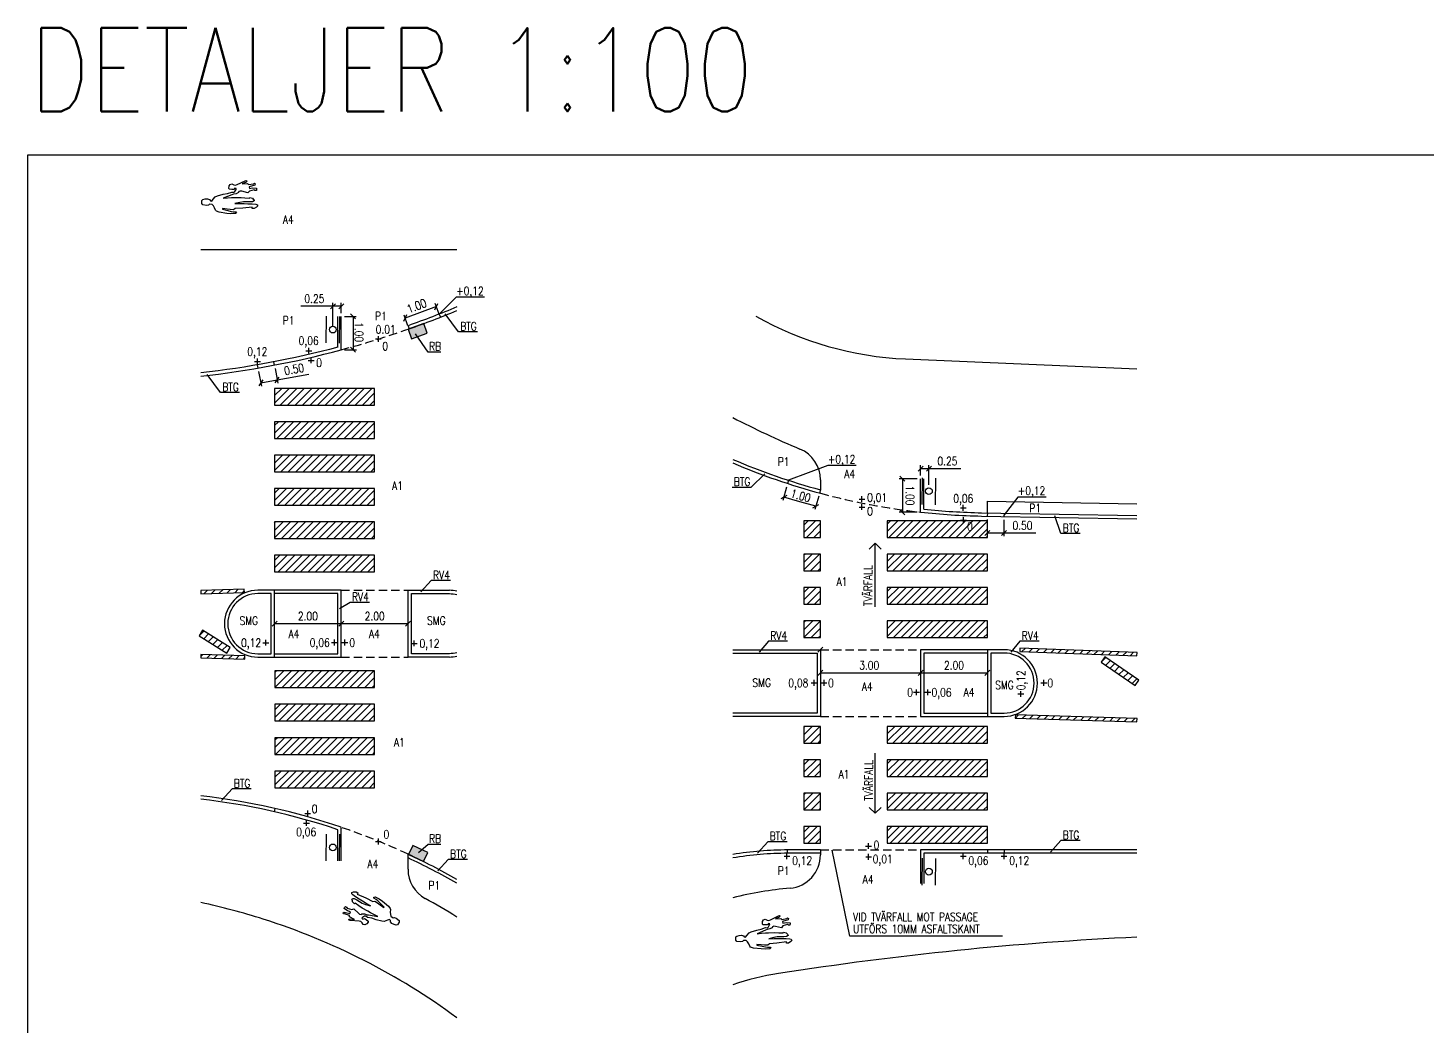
# Model space of a CAD drawing. Header units: metres. Extents: x 148130 to 148867, y 6395392 to 6395652.
# Drawn here: x 148725.12 to 148767.03, y 6395495.17 to 6395525.07 of the extents above; entities that cross this region are included whole.
import ezdxf

# ---------------------------------------------------------------- set-up
doc = ezdxf.new("R2010")
doc.units = ezdxf.units.M
doc.linetypes.add('DASHED', pattern=[0.75, 0.5, -0.25])
doc.layers.add('M-DETALJ', color=3, linetype='Continuous')
doc.layers.add('M-PLUSHÖJD-XXX', color=1, linetype='Continuous')
doc.layers.add('M-RUTA-50', color=7, linetype='Continuous', plot=False)
doc.layers.add('M-RUTA-500', color=7, linetype='Continuous', plot=False)
doc.styles.add('SIMPLEX8', font='simplex.shx', dxfattribs={"width": 0.8})
pattern_1 = [(45, (221.5467, 85.0677), (-0.1122532015134, 0.1122532015134), [])]
pattern_2 = [(45, (204.3378, 60.65397), (-0.1122532015134, 0.1122532015134), [])]

# ---------------------------------------------------------------- blocks, each defined once
blk = doc.blocks.new('PLUSHÖJD')
at = {"color": 0, "ltscale": 0.3}
for p, q in [((-0.175, 0), (0, 0)), ((0, 0), (0, 0.175)), ((0, -0.175), (0, 0)), ((0, 0), (0.175, 0))]:
    blk.add_line(p, q, dxfattribs=at)
at = {"color": 0, "style": 'SIMPLEX8', "width": 0.8}
blk.add_attdef('NIVÅ', (0.302, -0.244), '', height=0.5, dxfattribs=at)
blk = doc.blocks.new('_OBLIQUE')
at = {"color": 0, "linetype": 'ByBlock'}
blk.add_line((-0.5, -0.5), (0.5, 0.5), dxfattribs=at)
blk = doc.blocks.new('*U13')
for p, q in [((-0.397, 0.804), (-0.397, -0.796)), ((0.397, 0.804), (0.397, -0.796))]:
    blk.add_line(p, q)
blk.add_circle((0, 0), 0.2)

msp = doc.modelspace()

# ---------------------------------------------------------------- hatches: boundary and pattern name
at = {"layer": 'M-DETALJ'}
for points in [[(148737.073, 6395515.929), (148736.973, 6395516.212), (148736.502, 6395516.045), (148736.602, 6395515.762)], [(148736.968, 6395500.094), (148737.098, 6395500.364), (148736.648, 6395500.582), (148736.518, 6395500.312)]]:
    msp.add_hatch(color=1, dxfattribs=at).paths.add_polyline_path(points)
h = msp.add_hatch(dxfattribs=at)
h.set_pattern_fill('ANSI31', color=13, scale=0.05)
h.set_pattern_definition(pattern_2)
h.paths.add_polyline_path([(148732.502, 6395514.274), (148732.502, 6395513.774), (148735.502, 6395513.774), (148735.502, 6395514.274)])
h.paths.add_polyline_path([(148732.502, 6395513.274), (148732.502, 6395512.774), (148735.502, 6395512.774), (148735.502, 6395513.274)])
h.paths.add_polyline_path([(148732.502, 6395512.274), (148732.502, 6395511.774), (148735.502, 6395511.774), (148735.502, 6395512.274)])
h.paths.add_polyline_path([(148735.502, 6395510.774), (148735.502, 6395511.274), (148732.502, 6395511.274), (148732.502, 6395510.774)])
h.paths.add_polyline_path([(148732.502, 6395510.274), (148732.502, 6395509.774), (148735.502, 6395509.774), (148735.502, 6395510.274)])
h.paths.add_polyline_path([(148732.502, 6395509.274), (148732.502, 6395508.774), (148735.502, 6395508.774), (148735.502, 6395509.274)])
h.paths.add_polyline_path([(148732.516, 6395505.808), (148732.516, 6395505.308), (148735.502, 6395505.308), (148735.502, 6395505.808)])
h.paths.add_polyline_path([(148732.516, 6395504.808), (148732.516, 6395504.308), (148735.502, 6395504.308), (148735.502, 6395504.808)])
h.paths.add_polyline_path([(148732.516, 6395503.808), (148732.516, 6395503.308), (148735.502, 6395503.308), (148735.502, 6395503.808)])
h.paths.add_polyline_path([(148732.516, 6395502.808), (148732.516, 6395502.308), (148735.502, 6395502.308), (148735.502, 6395502.808)])
h = msp.add_hatch(dxfattribs=at)
h.set_pattern_fill('ANSI31', color=13, scale=0.05)
h.set_pattern_definition(pattern_1)
h.paths.add_polyline_path([(148748.361, 6395510.308), (148748.361, 6395509.808), (148748.861, 6395509.808), (148748.861, 6395510.308)])
h.paths.add_polyline_path([(148748.361, 6395509.308), (148748.361, 6395508.808), (148748.861, 6395508.808), (148748.861, 6395509.308)])
h.paths.add_polyline_path([(148748.361, 6395507.808), (148748.861, 6395507.808), (148748.861, 6395508.308), (148748.361, 6395508.308)])
h.paths.add_polyline_path([(148748.361, 6395507.308), (148748.361, 6395506.808), (148748.861, 6395506.808), (148748.861, 6395507.308)])
h.paths.add_polyline_path([(148748.861, 6395503.647), (148748.861, 6395504.147), (148748.361, 6395504.147), (148748.361, 6395503.647)])
h.paths.add_polyline_path([(148748.861, 6395502.647), (148748.861, 6395503.147), (148748.361, 6395503.147), (148748.361, 6395502.647)])
h.paths.add_polyline_path([(148748.861, 6395501.647), (148748.861, 6395502.147), (148748.361, 6395502.147), (148748.361, 6395501.647)])
h.paths.add_polyline_path([(148748.861, 6395500.647), (148748.861, 6395501.147), (148748.361, 6395501.147), (148748.361, 6395500.647)])
h = msp.add_hatch(dxfattribs=at)
h.set_pattern_fill('ANSI31', color=13, scale=0.05)
h.set_pattern_definition(pattern_1)
h.paths.add_polyline_path([(148753.861, 6395509.808), (148753.861, 6395510.308), (148750.861, 6395510.308), (148750.861, 6395509.808)])
h.paths.add_polyline_path([(148753.861, 6395508.808), (148753.861, 6395509.308), (148750.861, 6395509.308), (148750.861, 6395508.808)])
h.paths.add_polyline_path([(148753.861, 6395507.808), (148753.861, 6395508.308), (148750.861, 6395508.308), (148750.861, 6395507.808)])
h.paths.add_polyline_path([(148753.861, 6395506.808), (148753.861, 6395507.308), (148750.861, 6395507.308), (148750.861, 6395506.808)])
h.paths.add_polyline_path([(148753.861, 6395503.647), (148753.861, 6395504.147), (148750.861, 6395504.147), (148750.861, 6395503.647)])
h.paths.add_polyline_path([(148753.861, 6395502.647), (148753.861, 6395503.147), (148750.861, 6395503.147), (148750.861, 6395502.647)])
h.paths.add_polyline_path([(148753.861, 6395501.647), (148753.861, 6395502.147), (148750.861, 6395502.147), (148750.861, 6395501.647)])
h.paths.add_polyline_path([(148753.861, 6395500.647), (148753.861, 6395501.147), (148750.861, 6395501.147), (148750.861, 6395500.647)])
h = msp.add_hatch(dxfattribs=at)
h.set_pattern_fill('ANSI31', color=13, scale=0.05)
h.set_pattern_definition(pattern_2)
h.paths.add_polyline_path([(148731.595, 6395508.262), (148730.292, 6395508.215), (148730.296, 6395508.115), (148731.599, 6395508.162)])
h.paths.add_polyline_path([(148730.347, 6395507.032), (148730.241, 6395506.862), (148731.07, 6395506.342), (148731.176, 6395506.512)])
h.paths.add_polyline_path([(148731.613, 6395506.262), (148730.296, 6395506.302), (148730.293, 6395506.202), (148731.61, 6395506.162)])
h = msp.add_hatch(dxfattribs=at)
h.set_pattern_fill('ANSI31', color=13, scale=0.05)
h.set_pattern_definition(pattern_1)
h.paths.add_polyline_path([(148758.345, 6395506.362), (148754.833, 6395506.488), (148754.83, 6395506.388), (148758.342, 6395506.262)])
h.paths.add_polyline_path([(148757.383, 6395506.231), (148757.27, 6395506.066), (148758.287, 6395505.368), (148758.4, 6395505.532)])
h.paths.add_polyline_path([(148754.7, 6395504.496), (148754.696, 6395504.396), (148758.342, 6395504.279), (148758.345, 6395504.379)])

# ---------------------------------------------------------------- linework, layer by layer
at = {"layer": 'M-DETALJ', "color": 1}
for p, q in [((148734.252, 6395516.134), (148734.252, 6395516.835)), ((148734.502, 6395516.528), (148734.502, 6395516.835)), ((148737.437, 6395516.498), (148737.319, 6395516.817)), ((148734.252, 6395516.735), (148733.292, 6395516.735)), ((148734.502, 6395516.735), (148734.252, 6395516.735)), ((148734.402, 6395515.505), (148734.402, 6395516.428)), ((148734.602, 6395516.428), (148734.952, 6395516.428)), ((148734.854, 6395516.428), (148734.854, 6395515.428)), ((148736.5, 6395516.15), (148736.382, 6395516.469)), ((148737.354, 6395516.723), (148736.416, 6395516.375)), ((148737.439, 6395516.499), (148737.472, 6395516.405)), ((148736.502, 6395516.151), (148736.535, 6395516.056)), ((148734.602, 6395515.428), (148734.955, 6395515.428)), ((148732.01, 6395514.881), (148731.991, 6395514.979)), ((148732.502, 6395514.97), (148732.483, 6395515.068)), ((148751.86, 6395511.665), (148751.86, 6395511.969)), ((148751.86, 6395511.869), (148752.111, 6395511.869)), ((148752.111, 6395511.386), (148752.111, 6395511.969)), ((148752.111, 6395511.869), (148753.07, 6395511.869)), ((148747.902, 6395511.52), (148747.871, 6395511.425)), ((148748.861, 6395511.533), (148748.861, 6395511.234)), ((148751.76, 6395511.565), (148751.217, 6395511.564)), ((148751.317, 6395511.564), (148751.318, 6395510.564)), ((148751.961, 6395510.654), (148751.96, 6395511.565)), ((148748.861, 6395511.234), (148748.835, 6395511.138)), ((148751.761, 6395510.565), (148751.218, 6395510.564)), ((148753.861, 6395510.544), (148753.859, 6395510.444)), ((148753.861, 6395510.894), (148758.343, 6395510.811)), ((148753.861, 6395510.544), (148753.867, 6395510.894)), ((148754.361, 6395510.534), (148754.359, 6395510.435)), ((148753.859, 6395510.344), (148753.859, 6395509.842)), ((148754.359, 6395510.335), (148754.359, 6395509.842)), ((148753.859, 6395509.942), (148754.359, 6395509.942)), ((148754.359, 6395509.942), (148755.318, 6395509.942)), ((148750.496, 6395509.634), (148750.317, 6395509.455)), ((148750.496, 6395507.731), (148750.496, 6395509.634)), ((148750.496, 6395509.634), (148750.675, 6395509.455)), ((148734.402, 6395508.124), (148732.502, 6395508.124)), ((148734.402, 6395506.324), (148734.402, 6395508.124)), ((148732.502, 6395507.224), (148734.502, 6395507.224)), ((148734.502, 6395507.224), (148736.502, 6395507.224)), ((148732.502, 6395506.324), (148734.402, 6395506.324)), ((148748.861, 6395505.751), (148750.861, 6395505.751)), ((148750.861, 6395505.751), (148751.861, 6395505.751)), ((148751.861, 6395505.751), (148753.861, 6395505.751)), ((148750.496, 6395501.543), (148750.496, 6395503.341)), ((148750.496, 6395501.543), (148750.317, 6395501.721)), ((148750.496, 6395501.543), (148750.675, 6395501.721)), ((148732.516, 6395501.686), (148732.494, 6395501.589)), ((148734.402, 6395500.122), (148734.402, 6395501.05)), ((148736.502, 6395499.865), (148736.502, 6395500.318)), ((148747.861, 6395500.444), (148747.861, 6395500.344)), ((148748.861, 6395500.344), (148747.882, 6395500.344)), ((148748.861, 6395500.444), (148748.861, 6395500.296)), ((148753.861, 6395500.444), (148753.861, 6395500.344)), ((148754.361, 6395500.444), (148754.361, 6395500.344))]:
    msp.add_line(p, q, dxfattribs=at)
at = {"layer": 'M-DETALJ'}
for p, q in [((148734.502, 6395515.428), (148734.502, 6395516.428)), ((148751.413, 6395515.154), (148758.343, 6395514.857)), ((148751.861, 6395510.565), (148751.86, 6395511.565)), ((148734.502, 6395508.224), (148732.502, 6395508.224)), ((148734.502, 6395506.224), (148734.502, 6395508.224)), ((148736.502, 6395506.224), (148736.502, 6395508.224)), ((148736.502, 6395508.224), (148737.744, 6395508.224)), ((148751.861, 6395506.444), (148751.861, 6395504.444)), ((148753.861, 6395506.444), (148753.861, 6395504.444)), ((148754.361, 6395506.444), (148754.361, 6395506.444)), ((148732.502, 6395506.224), (148734.502, 6395506.224)), ((148737.744, 6395506.224), (148736.502, 6395506.224)), ((148754.361, 6395504.444), (148754.361, 6395504.444)), ((148734.502, 6395500.122), (148734.502, 6395501.122)), ((148748.861, 6395500.444), (148747.882, 6395500.444)), ((148758.343, 6395500.444), (148751.861, 6395500.444)), ((148751.861, 6395500.444), (148751.861, 6395499.444))]:
    msp.add_line(p, q, dxfattribs=at)
at = {"layer": 'M-DETALJ', "color": 1, "linetype": 'DASHED', "ltscale": 0.5}
for p, q in [((148734.502, 6395508.224), (148736.502, 6395508.224)), ((148748.861, 6395506.444), (148751.861, 6395506.444)), ((148734.502, 6395506.224), (148736.502, 6395506.224)), ((148748.861, 6395504.444), (148751.861, 6395504.444)), ((148748.861, 6395500.444), (148751.861, 6395500.444))]:
    msp.add_line(p, q, dxfattribs=at)
at = {"layer": 'M-DETALJ', "color": 1, "flags": 128}
for points in [[(148731.752, 6395519.971), (148731.758, 6395519.995), (148731.841, 6395519.971), (148731.865, 6395519.941), (148731.889, 6395519.924), (148731.895, 6395519.888), (148731.847, 6395519.864), (148731.764, 6395519.857), (148731.663, 6395519.863), (148731.568, 6395519.863), (148731.466, 6395519.845), (148731.318, 6395519.814), (148731.466, 6395519.815), (148731.592, 6395519.809), (148731.705, 6395519.804), (148731.836, 6395519.799), (148731.943, 6395519.787), (148731.985, 6395519.775), (148732.003, 6395519.739), (148731.967, 6395519.704), (148731.896, 6395519.662), (148731.836, 6395519.662), (148731.836, 6395519.691), (148731.836, 6395519.703), (148731.551, 6395519.672), (148731.324, 6395519.66), (148731.277, 6395519.624), (148731.176, 6395519.629), (148731.081, 6395519.641), (148730.943, 6395519.658), (148730.943, 6395519.64), (148731.105, 6395519.599), (148731.2, 6395519.576), (148731.265, 6395519.564), (148731.348, 6395519.559), (148731.361, 6395519.535), (148731.331, 6395519.511), (148731.194, 6395519.504), (148731.075, 6395519.516), (148730.843, 6395519.551), (148730.759, 6395519.586), (148730.735, 6395519.61), (148730.705, 6395519.681), (148730.669, 6395519.74), (148730.633, 6395519.782), (148730.55, 6395519.788), (148730.52, 6395519.757), (148730.461, 6395519.752), (148730.354, 6395519.769), (148730.323, 6395519.81), (148730.329, 6395519.906), (148730.359, 6395519.93), (148730.424, 6395519.948), (148730.496, 6395519.948), (148730.556, 6395519.93), (148730.58, 6395519.895), (148730.621, 6395519.883), (148730.662, 6395519.937), (148730.727, 6395520.015), (148730.793, 6395520.044), (148730.965, 6395520.087), (148731.097, 6395520.111), (148731.222, 6395520.153), (148731.281, 6395520.147), (148731.317, 6395520.171), (148731.352, 6395520.231), (148731.358, 6395520.261), (148731.316, 6395520.267), (148731.287, 6395520.231), (148731.221, 6395520.231), (148731.15, 6395520.242), (148731.137, 6395520.266), (148731.143, 6395520.337), (148731.178, 6395520.385), (148731.226, 6395520.403), (148731.28, 6395520.374), (148731.334, 6395520.362), (148731.387, 6395520.38), (148731.625, 6395520.488), (148731.654, 6395520.5), (148731.678, 6395520.476), (148731.649, 6395520.447), (148731.53, 6395520.399), (148731.697, 6395520.411), (148731.721, 6395520.376), (148731.875, 6395520.4), (148731.899, 6395520.418), (148731.923, 6395520.4), (148731.911, 6395520.364), (148731.745, 6395520.316), (148731.75, 6395520.262), (148731.846, 6395520.281), (148731.965, 6395520.269), (148731.965, 6395520.239), (148731.96, 6395520.198), (148731.917, 6395520.197), (148731.888, 6395520.221), (148731.751, 6395520.185), (148731.703, 6395520.131), (148731.525, 6395520.178), (148731.477, 6395520.184), (148731.436, 6395520.172), (148731.424, 6395520.142), (148731.358, 6395520.106), (148731.269, 6395520.094), (148731.227, 6395520.076), (148730.966, 6395519.973), (148731.097, 6395519.986), (148731.216, 6395519.993), (148731.305, 6395519.987), (148731.502, 6395519.994), (148731.615, 6395519.982)], [(148737.073, 6395515.929), (148736.973, 6395516.212), (148736.502, 6395516.045), (148736.602, 6395515.762)], [(148732.502, 6395513.774), (148735.502, 6395513.774), (148735.502, 6395514.274), (148732.502, 6395514.274)], [(148732.502, 6395512.774), (148735.502, 6395512.774), (148735.502, 6395513.274), (148732.502, 6395513.274)], [(148732.502, 6395511.774), (148735.502, 6395511.774), (148735.502, 6395512.274), (148732.502, 6395512.274)], [(148732.502, 6395510.774), (148735.502, 6395510.774), (148735.502, 6395511.274), (148732.502, 6395511.274)], [(148732.502, 6395509.774), (148735.502, 6395509.774), (148735.502, 6395510.274), (148732.502, 6395510.274)], [(148748.861, 6395510.308), (148748.361, 6395510.308), (148748.361, 6395509.808), (148748.861, 6395509.808)], [(148753.861, 6395510.308), (148750.861, 6395510.308), (148750.861, 6395509.808), (148753.861, 6395509.808)], [(148732.502, 6395508.774), (148735.502, 6395508.774), (148735.502, 6395509.274), (148732.502, 6395509.274)], [(148748.861, 6395509.308), (148748.361, 6395509.308), (148748.361, 6395508.808), (148748.861, 6395508.808)], [(148753.861, 6395509.308), (148750.861, 6395509.308), (148750.861, 6395508.808), (148753.861, 6395508.808)], [(148730.296, 6395508.115), (148731.599, 6395508.162), (148731.595, 6395508.262), (148730.292, 6395508.215)], [(148748.861, 6395508.308), (148748.361, 6395508.308), (148748.361, 6395507.808), (148748.861, 6395507.808)], [(148753.861, 6395508.308), (148750.861, 6395508.308), (148750.861, 6395507.808), (148753.861, 6395507.808)], [(148748.861, 6395507.308), (148748.361, 6395507.308), (148748.361, 6395506.808), (148748.861, 6395506.808)], [(148753.861, 6395507.308), (148750.861, 6395507.308), (148750.861, 6395506.808), (148753.861, 6395506.808)], [(148731.176, 6395506.512), (148730.347, 6395507.032), (148730.241, 6395506.862), (148731.07, 6395506.342)], [(148758.345, 6395506.362), (148754.833, 6395506.488), (148754.83, 6395506.388), (148758.342, 6395506.262)], [(148731.613, 6395506.262), (148730.296, 6395506.302), (148730.293, 6395506.202), (148731.61, 6395506.162)], [(148758.4, 6395505.532), (148757.383, 6395506.231), (148757.27, 6395506.066), (148758.287, 6395505.368)], [(148732.516, 6395505.308), (148735.502, 6395505.308), (148735.502, 6395505.808), (148732.516, 6395505.808)], [(148732.516, 6395504.308), (148735.502, 6395504.308), (148735.502, 6395504.808), (148732.516, 6395504.808)], [(148754.696, 6395504.396), (148758.342, 6395504.279), (148758.345, 6395504.379), (148754.7, 6395504.496)], [(148732.516, 6395503.308), (148735.502, 6395503.308), (148735.502, 6395503.808), (148732.516, 6395503.808)], [(148748.861, 6395504.147), (148748.361, 6395504.147), (148748.361, 6395503.647), (148748.861, 6395503.647)], [(148753.861, 6395504.147), (148750.861, 6395504.147), (148750.861, 6395503.647), (148753.861, 6395503.647)], [(148748.861, 6395503.147), (148748.361, 6395503.147), (148748.361, 6395502.647), (148748.861, 6395502.647)], [(148753.861, 6395503.147), (148750.861, 6395503.147), (148750.861, 6395502.647), (148753.861, 6395502.647)], [(148732.516, 6395502.308), (148735.502, 6395502.308), (148735.502, 6395502.808), (148732.516, 6395502.808)], [(148748.861, 6395502.147), (148748.361, 6395502.147), (148748.361, 6395501.647), (148748.861, 6395501.647)], [(148753.861, 6395502.147), (148750.861, 6395502.147), (148750.861, 6395501.647), (148753.861, 6395501.647)], [(148748.861, 6395501.147), (148748.361, 6395501.147), (148748.361, 6395500.647), (148748.861, 6395500.647)], [(148753.861, 6395501.147), (148750.861, 6395501.147), (148750.861, 6395500.647), (148753.861, 6395500.647)], [(148736.968, 6395500.094), (148737.098, 6395500.364), (148736.648, 6395500.582), (148736.518, 6395500.312)], [(148734.92, 6395498.846), (148734.903, 6395498.828), (148734.842, 6395498.89), (148734.836, 6395498.928), (148734.823, 6395498.955), (148734.836, 6395498.989), (148734.89, 6395498.987), (148734.965, 6395498.951), (148735.05, 6395498.896), (148735.133, 6395498.849), (148735.23, 6395498.815), (148735.374, 6395498.768), (148735.245, 6395498.841), (148735.139, 6395498.908), (148735.043, 6395498.968), (148734.932, 6395499.038), (148734.845, 6395499.101), (148734.814, 6395499.132), (148734.816, 6395499.172), (148734.865, 6395499.185), (148734.948, 6395499.186), (148734.999, 6395499.157), (148734.985, 6395499.131), (148734.979, 6395499.121), (148735.242, 6395499.006), (148735.445, 6395498.905), (148735.504, 6395498.913), (148735.589, 6395498.858), (148735.666, 6395498.801), (148735.777, 6395498.717), (148735.786, 6395498.733), (148735.666, 6395498.849), (148735.595, 6395498.916), (148735.543, 6395498.959), (148735.474, 6395499.005), (148735.475, 6395499.032), (148735.513, 6395499.038), (148735.635, 6395498.976), (148735.733, 6395498.906), (148735.917, 6395498.762), (148735.972, 6395498.689), (148735.981, 6395498.657), (148735.972, 6395498.58), (148735.974, 6395498.511), (148735.985, 6395498.457), (148736.054, 6395498.411), (148736.095, 6395498.422), (148736.149, 6395498.398), (148736.234, 6395498.329), (148736.24, 6395498.279), (148736.188, 6395498.199), (148736.15, 6395498.193), (148736.084, 6395498.209), (148736.022, 6395498.244), (148735.979, 6395498.289), (148735.975, 6395498.332), (148735.945, 6395498.363), (148735.883, 6395498.337), (148735.788, 6395498.301), (148735.716, 6395498.308), (148735.545, 6395498.356), (148735.419, 6395498.4), (148735.29, 6395498.425), (148735.241, 6395498.46), (148735.198, 6395498.457), (148735.138, 6395498.422), (148735.118, 6395498.4), (148735.151, 6395498.374), (148735.195, 6395498.39), (148735.252, 6395498.358), (148735.308, 6395498.313), (148735.307, 6395498.286), (148735.267, 6395498.227), (148735.212, 6395498.203), (148735.162, 6395498.211), (148735.13, 6395498.263), (148735.089, 6395498.3), (148735.034, 6395498.311), (148734.773, 6395498.334), (148734.742, 6395498.338), (148734.733, 6395498.371), (148734.773, 6395498.382), (148734.9, 6395498.365), (148734.749, 6395498.437), (148734.746, 6395498.479), (148734.6, 6395498.535), (148734.57, 6395498.531), (148734.558, 6395498.558), (148734.586, 6395498.584), (148734.755, 6395498.543), (148734.776, 6395498.593), (148734.685, 6395498.623), (148734.587, 6395498.693), (148734.602, 6395498.719), (148734.627, 6395498.752), (148734.663, 6395498.731), (148734.677, 6395498.696), (148734.814, 6395498.66), (148734.882, 6395498.683), (148735.014, 6395498.554), (148735.052, 6395498.525), (148735.095, 6395498.515), (148735.12, 6395498.535), (148735.194, 6395498.534), (148735.278, 6395498.501), (148735.323, 6395498.496), (148735.601, 6395498.455), (148735.481, 6395498.509), (148735.374, 6395498.562), (148735.3, 6395498.611), (148735.125, 6395498.703), (148735.033, 6395498.769)]]:
    msp.add_lwpolyline(points, close=True, dxfattribs=at)
at = {"layer": 'M-DETALJ', "flags": 128}
for points in [[(148730.294, 6395518.436), (148737.965, 6395518.436)], [(148753.688, 6395510.447), (148758.343, 6395510.361)], [(148746.235, 6395506.444), (148748.861, 6395506.444), (148748.861, 6395504.444), (148746.235, 6395504.444)], [(148754.361, 6395506.444), (148751.861, 6395506.444)], [(148751.861, 6395506.444), (148751.861, 6395504.444)], [(148753.861, 6395506.344), (148751.961, 6395506.344)], [(148754.361, 6395506.344), (148753.961, 6395506.344)], [(148751.861, 6395504.444), (148754.361, 6395504.444)], [(148751.961, 6395504.544), (148753.861, 6395504.544)], [(148753.961, 6395504.544), (148754.361, 6395504.544)]]:
    msp.add_lwpolyline(points, dxfattribs=at)
at = {"layer": 'M-DETALJ', "color": 1, "flags": 128}
for points in [[(148738.796, 6395517.001), (148737.946, 6395517.001), (148737.439, 6395516.499)], [(148738.586, 6395515.965), (148738.012, 6395515.965), (148737.619, 6395516.511)], [(148737.489, 6395515.361), (148737.108, 6395515.361), (148736.727, 6395515.909)], [(148731.456, 6395514.145), (148730.882, 6395514.145), (148730.489, 6395514.691)], [(148749.93, 6395511.959), (148749.081, 6395511.959), (148747.902, 6395511.52)], [(148746.21, 6395511.309), (148746.783, 6395511.309), (148747.191, 6395511.717)], [(148755.622, 6395511.015), (148754.773, 6395511.015), (148754.363, 6395510.486)], [(148756.64, 6395509.922), (148756.067, 6395509.922), (148755.887, 6395510.457)], [(148737.772, 6395508.514), (148737.198, 6395508.514), (148736.887, 6395508.173)], [(148735.344, 6395507.859), (148734.77, 6395507.859), (148734.451, 6395507.668)], [(148746.235, 6395506.344), (148748.761, 6395506.344), (148748.761, 6395504.544), (148746.235, 6395504.544)], [(148747.876, 6395506.699), (148747.303, 6395506.699), (148747.026, 6395506.372)], [(148753.861, 6395506.344), (148751.961, 6395506.344), (148751.961, 6395504.544), (148753.861, 6395504.544)], [(148754.361, 6395506.344), (148753.961, 6395506.344), (148753.961, 6395504.544), (148754.361, 6395504.544)], [(148755.412, 6395506.699), (148754.838, 6395506.699), (148754.561, 6395506.372)], [(148731.802, 6395502.271), (148731.229, 6395502.271), (148730.918, 6395501.931)], [(148737.489, 6395500.612), (148737.108, 6395500.612), (148736.818, 6395500.362)], [(148747.859, 6395500.692), (148747.285, 6395500.692), (148746.974, 6395500.351)], [(148756.64, 6395500.723), (148756.067, 6395500.723), (148755.756, 6395500.382)], [(148738.282, 6395500.16), (148737.709, 6395500.16), (148737.397, 6395499.819)], [(148754.314, 6395497.86), (148749.744, 6395497.86), (148749.208, 6395500.44)], [(148758.343, 6395500.344), (148751.961, 6395500.344), (148751.961, 6395499.444)]]:
    msp.add_lwpolyline(points, dxfattribs=at)
for points in [[(148737.965, 6395516.711, -0.014045), (148736.502, 6395516.151)], [(148734.402, 6395515.505, -0.037489), (148730.294, 6395514.74, -0.037489)], [(148746.235, 6395512.146, 0.034966), (148748.861, 6395511.234, 0.034966)], [(148751.961, 6395510.654, 0.021778), (148753.69, 6395510.547), (148758.343, 6395510.461)], [(148737.965, 6395506.352, -0.062088), (148737.744, 6395506.324), (148736.602, 6395506.324), (148736.602, 6395508.124), (148737.744, 6395508.124, -0.062088), (148737.965, 6395508.097, -0.062088)], [(148747.949, 6395499.3, 0.039571), (148746.235, 6395499.011, 0.039571)]]:
    msp.add_lwpolyline(points, format="xyb", dxfattribs=at)
at = {"layer": 'M-DETALJ', "flags": 128}
for points in [[(148736.535, 6395516.056, 0.013674), (148737.965, 6395516.603)], [(148730.294, 6395514.64, 0.038275), (148734.502, 6395515.428, 0.038275)], [(148732.002, 6395506.224), (148732.502, 6395506.224), (148732.502, 6395508.224), (148732.002, 6395508.224, 1), (148732.002, 6395506.224)], [(148732.163, 6395498.373, 0.02418), (148730.294, 6395498.868, 0.02418)]]:
    msp.add_lwpolyline(points, format="xyb", dxfattribs=at)
at = {"layer": 'M-DETALJ', "color": 1, "linetype": 'DASHED', "ltscale": 0.5, "flags": 128}
msp.add_lwpolyline([(148734.502, 6395515.428, 0.019007), (148736.535, 6395516.056, 0.019007)], format="xyb", dxfattribs=at)
at = {"layer": 'M-DETALJ', "color": 1, "flags": 128}
msp.add_lwpolyline([(148732.002, 6395506.324), (148732.402, 6395506.324), (148732.402, 6395508.124), (148732.002, 6395508.124, 1)], format="xyb", close=True, dxfattribs=at)
at = {"layer": 'M-DETALJ', "color": 1}
msp.add_lwpolyline([(148747.746, 6395497.957), (148747.751, 6395497.981), (148747.835, 6395497.961), (148747.86, 6395497.932), (148747.885, 6395497.915), (148747.892, 6395497.879), (148747.845, 6395497.853), (148747.762, 6395497.844), (148747.661, 6395497.846), (148747.566, 6395497.842), (148747.465, 6395497.821), (148747.318, 6395497.785), (148747.466, 6395497.791), (148747.592, 6395497.79), (148747.705, 6395497.789), (148747.836, 6395497.788), (148747.943, 6395497.78), (148747.986, 6395497.77), (148748.005, 6395497.734), (148747.97, 6395497.698), (148747.901, 6395497.653), (148747.842, 6395497.651), (148747.84, 6395497.68), (148747.84, 6395497.692), (148747.556, 6395497.651), (148747.33, 6395497.631), (148747.284, 6395497.593), (148747.183, 6395497.595), (148747.087, 6395497.603), (148746.949, 6395497.616), (148746.95, 6395497.597), (148747.113, 6395497.562), (148747.209, 6395497.542), (148747.274, 6395497.533), (148747.358, 6395497.53), (148747.371, 6395497.507), (148747.342, 6395497.482), (148747.205, 6395497.471), (148747.086, 6395497.478), (148746.853, 6395497.504), (148746.768, 6395497.537), (148746.743, 6395497.56), (148746.71, 6395497.63), (148746.673, 6395497.688), (148746.635, 6395497.728), (148746.552, 6395497.731), (148746.523, 6395497.699), (148746.464, 6395497.692), (148746.356, 6395497.705), (148746.324, 6395497.745), (148746.327, 6395497.841), (148746.356, 6395497.866), (148746.42, 6395497.886), (148746.492, 6395497.889), (148746.552, 6395497.874), (148746.577, 6395497.839), (148746.619, 6395497.829), (148746.659, 6395497.884), (148746.721, 6395497.964), (148746.786, 6395497.996), (148746.956, 6395498.045), (148747.086, 6395498.074), (148747.21, 6395498.12), (148747.269, 6395498.116), (148747.304, 6395498.142), (148747.337, 6395498.203), (148747.342, 6395498.232), (148747.3, 6395498.237), (148747.272, 6395498.2), (148747.206, 6395498.198), (148747.135, 6395498.206), (148747.121, 6395498.23), (148747.125, 6395498.301), (148747.158, 6395498.35), (148747.205, 6395498.37), (148747.26, 6395498.343), (148747.314, 6395498.333), (148747.367, 6395498.353), (148747.601, 6395498.469), (148747.63, 6395498.482), (148747.654, 6395498.459), (148747.626, 6395498.429), (148747.509, 6395498.377), (148747.675, 6395498.395), (148747.7, 6395498.36), (148747.854, 6395498.39), (148747.877, 6395498.409), (148747.901, 6395498.392), (148747.891, 6395498.356), (148747.727, 6395498.301), (148747.734, 6395498.248), (148747.829, 6395498.27), (148747.948, 6395498.263), (148747.949, 6395498.233), (148747.945, 6395498.191), (148747.903, 6395498.189), (148747.873, 6395498.212), (148747.737, 6395498.171), (148747.692, 6395498.116), (148747.512, 6395498.156), (148747.464, 6395498.16), (148747.423, 6395498.146), (148747.412, 6395498.116), (148747.348, 6395498.078), (148747.26, 6395498.062), (148747.218, 6395498.043), (148746.96, 6395497.931), (148747.091, 6395497.949), (148747.21, 6395497.96), (148747.299, 6395497.957), (148747.495, 6395497.971), (148747.609, 6395497.963)], close=True, dxfattribs=at)
at = {"layer": 'M-DETALJ'}
for centre, radius, start, end in [((148751.841, 6395525.145), 10, 240.5621, 267.5443), ((148754.059, 6395530.444), 20, 246.971, 254.9364), ((148754.059, 6395530.444), 20, 263.691, 268.9391), ((148737.744, 6395507.224), 1, 77.2354, 90), ((148754.361, 6395505.444), 1, 270, 90), ((148737.744, 6395507.224), 1, 270, 282.7646), ((148728.049, 6395482.192), 20, 71.1775, 83.5537), ((148728.049, 6395482.192), 20, 60.2769, 64.9988), ((148747.882, 6395490.444), 10, 90, 99.4827), ((148726.109, 6395479.311), 20, 53.6448, 72.3809), ((148763.071, 6395397.944), 100, 92.70989, 98.89873), ((148748.917, 6395488.343), 8.5, 98.8987, 108.3966)]:
    msp.add_arc(centre, radius, start, end, dxfattribs=at)
at = {"layer": 'M-DETALJ', "color": 1}
for centre, radius, start, end in [((148758.476, 6395536.902), 26.5, 242.4869, 247.2929), ((148747.861, 6395511.533), 1, 360, 67.2929), ((148754.361, 6395505.444), 0.9, 270, 90), ((148728.049, 6395482.192), 19.9, 71.3833, 83.5212), ((148728.049, 6395482.192), 19.9, 60.1124, 64.8644), ((148747.882, 6395490.444), 9.9, 90, 99.5794), ((148747.861, 6395500.296), 1, 275.0505, 0.0013), ((148737.502, 6395499.865), 1, 180, 241.0019), ((148726.109, 6395479.311), 22.5, 58.2021, 61.0019)]:
    msp.add_arc(centre, radius, start, end, dxfattribs=at)
at = {"layer": 'M-DETALJ', "color": 1, "linetype": 'DASHED', "ltscale": 0.5}
for centre, start, end in [((148754.059, 6395530.444), 254.9364, 263.691), ((148728.049, 6395482.192), 64.9988, 71.1775)]:
    msp.add_arc(centre, 20, start, end, dxfattribs=at)
at = {"layer": 'M-PLUSHÖJD-XXX'}
for p, q in [((148732.027, 6395514.782), (148732.108, 6395514.338)), ((148732.519, 6395514.872), (148732.6, 6395514.427)), ((148732.09, 6395514.437), (148732.582, 6395514.526)), ((148732.582, 6395514.526), (148733.526, 6395514.697)), ((148747.847, 6395511.315), (148747.734, 6395510.917)), ((148748.241, 6395510.877), (148747.761, 6395511.014)), ((148748.807, 6395511.042), (148748.695, 6395510.644)), ((148748.722, 6395510.741), (148748.241, 6395510.877))]:
    msp.add_line(p, q, dxfattribs=at)
at = {"layer": 'M-RUTA-500'}
msp.add_lwpolyline([(148725.115, 6395478.068), (148725.115, 6395521.271), (148802.215, 6395521.271), (148802.215, 6395478.068)], dxfattribs=at)

# ---------------------------------------------------------------- block references
at = {"layer": 'M-DETALJ', "color": 1, "xscale": 0.15, "yscale": 0.15, "zscale": 0.15}
for p, rotation in [((148734.252, 6395516.735), 180), ((148737.354, 6395516.723), 20.37606699819602), ((148734.854, 6395516.428), 90), ((148736.416, 6395516.375), 200.376066998196), ((148734.854, 6395515.428), 270), ((148751.86, 6395511.869), 180), ((148751.317, 6395511.564), 90.02416654403238), ((148751.318, 6395510.564), 270.0241665440324), ((148753.859, 6395509.942), 180), ((148732.502, 6395507.224), 180), ((148734.502, 6395507.224), 180), ((148748.861, 6395506.444), 180), ((148748.861, 6395505.751), 180), ((148751.861, 6395505.751), 180)]:
    msp.add_blockref('_OBLIQUE', p, dxfattribs=dict(at, rotation=rotation))
for p in [(148734.502, 6395516.735), (148752.111, 6395511.869), (148754.359, 6395509.942), (148734.502, 6395507.224), (148736.502, 6395507.224), (148753.861, 6395505.751)]:
    msp.add_blockref('_OBLIQUE', p, dxfattribs=at)
at = {"layer": 'M-DETALJ', "xscale": 0.5, "yscale": 0.5, "zscale": 0.5, "rotation": 179.3828223779574}
for p in [(148734.252, 6395516.034), (148752.111, 6395511.192), (148734.252, 6395500.521), (148752.111, 6395499.794)]:
    msp.add_blockref('*U13', p, dxfattribs=at)
at = {"layer": 'M-PLUSHÖJD-XXX'}
ref = msp.add_blockref('PLUSHÖJD', (148735.614, 6395515.753), dxfattribs=dict(at, xscale=0.5, yscale=0.5, zscale=0.5))
ref.add_attrib('NIVÅ', '0.01', (148735.532, 6395515.914), dxfattribs={"layer": '0', "height": 0.25, "rotation": 360, "style": 'SIMPLEX8', "width": 0.8})
ref = msp.add_blockref('PLUSHÖJD', (148733.529, 6395515.401), dxfattribs=dict(at, xscale=0.5, yscale=0.5, zscale=0.5))
ref.add_attrib('NIVÅ', '0,06', (148733.224, 6395515.575), dxfattribs={"layer": '0', "height": 0.25, "rotation": 360, "style": 'SIMPLEX8', "width": 0.8})
ref = msp.add_blockref('PLUSHÖJD', (148735.614, 6395515.753), dxfattribs=dict(at, xscale=0.5, yscale=0.5, zscale=0.5))
ref.add_attrib('NIVÅ', '0', (148735.735, 6395515.411), dxfattribs={"layer": '0', "height": 0.25, "rotation": 360, "style": 'SIMPLEX8', "width": 0.8})
ref = msp.add_blockref('PLUSHÖJD', (148731.99, 6395515.076), dxfattribs=dict(at, xscale=0.5, yscale=0.5, zscale=0.5))
ref.add_attrib('NIVÅ', '0,12', (148731.686, 6395515.25), dxfattribs={"layer": '0', "height": 0.25, "rotation": 360, "style": 'SIMPLEX8', "width": 0.8})
ref = msp.add_blockref('PLUSHÖJD', (148733.6, 6395515.113), dxfattribs=dict(at, xscale=0.4999999999999999, yscale=0.4999999999999999, zscale=0.4999999999999999))
ref.add_attrib('NIVÅ', '0', (148733.75, 6395514.915), dxfattribs={"layer": '0', "height": 0.25, "rotation": 360, "style": 'SIMPLEX8', "width": 0.8})
at = {"layer": 'M-PLUSHÖJD-XXX', "xscale": 0.15, "yscale": 0.15, "zscale": 0.15}
for p, rotation in [((148732.09, 6395514.437), 190.2861026280003), ((148732.582, 6395514.526), 10.28610262800035), ((148747.761, 6395511.014), 164.1426676061722), ((148748.722, 6395510.741), 344.1426676061722)]:
    msp.add_blockref('_OBLIQUE', p, dxfattribs=dict(at, rotation=rotation))
at = {"layer": 'M-PLUSHÖJD-XXX'}
ref = msp.add_blockref('PLUSHÖJD', (148750.105, 6395510.955), dxfattribs=dict(at, xscale=0.5, yscale=0.5, zscale=0.5))
ref.add_attrib('NIVÅ', '0,01', (148750.259, 6395510.878), dxfattribs={"layer": '0', "height": 0.25, "rotation": 360, "style": 'SIMPLEX8', "width": 0.8})
ref = msp.add_blockref('PLUSHÖJD', (148753.14, 6395510.694), dxfattribs=dict(at, xscale=0.5, yscale=0.5, zscale=0.5))
ref.add_attrib('NIVÅ', '0,06', (148752.839, 6395510.85), dxfattribs={"layer": '0', "height": 0.25, "rotation": 360, "style": 'SIMPLEX8', "width": 0.8})
ref = msp.add_blockref('PLUSHÖJD', (148750.105, 6395510.717), dxfattribs=dict(at, xscale=0.5, yscale=0.5, zscale=0.5))
ref.add_attrib('NIVÅ', '0', (148750.259, 6395510.469), dxfattribs={"layer": '0', "height": 0.25, "rotation": 360, "style": 'SIMPLEX8', "width": 0.8})
ref = msp.add_blockref('PLUSHÖJD', (148753.144, 6395510.327), dxfattribs=dict(at, xscale=0.5, yscale=0.5, zscale=0.5))
ref.add_attrib('NIVÅ', '0', (148753.255, 6395510.015), dxfattribs={"layer": '0', "height": 0.25, "rotation": 360, "style": 'SIMPLEX8', "width": 0.8})
ref = msp.add_blockref('PLUSHÖJD', (148732.242, 6395506.654), dxfattribs=dict(at, xscale=0.5, yscale=0.5, zscale=0.5))
ref.add_attrib('NIVÅ', '0,12', (148731.501, 6395506.526), dxfattribs={"layer": '0', "height": 0.25, "rotation": 360, "style": 'SIMPLEX8', "width": 0.8})
ref = msp.add_blockref('PLUSHÖJD', (148734.3, 6395506.66), dxfattribs=dict(at, xscale=0.5, yscale=0.5, zscale=0.5))
ref.add_attrib('NIVÅ', '0,06', (148733.558, 6395506.532), dxfattribs={"layer": '0', "height": 0.25, "rotation": 360, "style": 'SIMPLEX8', "width": 0.8})
ref = msp.add_blockref('PLUSHÖJD', (148734.608, 6395506.66), dxfattribs=dict(at, xscale=0.5, yscale=0.5, zscale=0.5))
ref.add_attrib('NIVÅ', '0', (148734.744, 6395506.532), dxfattribs={"layer": '0', "height": 0.25, "rotation": 360, "style": 'SIMPLEX8', "width": 0.8})
ref = msp.add_blockref('PLUSHÖJD', (148736.689, 6395506.634), dxfattribs=dict(at, xscale=0.5, yscale=0.5, zscale=0.5))
ref.add_attrib('NIVÅ', '0,12', (148736.846, 6395506.507), dxfattribs={"layer": '0', "height": 0.25, "rotation": 360, "style": 'SIMPLEX8', "width": 0.8})
ref = msp.add_blockref('PLUSHÖJD', (148748.667, 6395505.451), dxfattribs=dict(at, xscale=0.5, yscale=0.5, zscale=0.5))
ref.add_attrib('NIVÅ', '0,08', (148747.896, 6395505.323), dxfattribs={"layer": '0', "height": 0.25, "rotation": 360, "style": 'SIMPLEX8', "width": 0.8})
ref = msp.add_blockref('PLUSHÖJD', (148748.967, 6395505.451), dxfattribs=dict(at, xscale=0.5, yscale=0.5, zscale=0.5))
ref.add_attrib('NIVÅ', '0', (148749.089, 6395505.323), dxfattribs={"layer": '0', "height": 0.25, "rotation": 360, "style": 'SIMPLEX8', "width": 0.8})
at = {"layer": 'M-PLUSHÖJD-XXX', "xscale": 0.15, "yscale": 0.15, "zscale": 0.15}
msp.add_blockref('_OBLIQUE', (148751.861, 6395505.751), dxfattribs=at)
at = {"layer": 'M-PLUSHÖJD-XXX'}
ref = msp.add_blockref('PLUSHÖJD', (148754.864, 6395505.116), dxfattribs=dict(at, xscale=0.5, yscale=0.5, zscale=0.5, rotation=90))
ref.add_attrib('NIVÅ', '0,12', (148754.992, 6395505.227), dxfattribs={"layer": '0', "height": 0.25, "rotation": 90, "style": 'SIMPLEX8', "width": 0.8})
ref = msp.add_blockref('PLUSHÖJD', (148755.551, 6395505.451), dxfattribs=dict(at, xscale=0.5, yscale=0.5, zscale=0.5))
ref.add_attrib('NIVÅ', '0', (148755.662, 6395505.323), dxfattribs={"layer": '0', "height": 0.25, "rotation": 360, "style": 'SIMPLEX8', "width": 0.8})
ref = msp.add_blockref('PLUSHÖJD', (148751.737, 6395505.169), dxfattribs=dict(at, xscale=0.5, yscale=0.5, zscale=0.5))
ref.add_attrib('NIVÅ', '0', (148751.458, 6395505.041), dxfattribs={"layer": '0', "height": 0.25, "rotation": 360, "style": 'SIMPLEX8', "width": 0.8})
ref = msp.add_blockref('PLUSHÖJD', (148752.076, 6395505.169), dxfattribs=dict(at, xscale=0.5, yscale=0.5, zscale=0.5))
ref.add_attrib('NIVÅ', '0,06', (148752.188, 6395505.041), dxfattribs={"layer": '0', "height": 0.25, "rotation": 360, "style": 'SIMPLEX8', "width": 0.8})
ref = msp.add_blockref('PLUSHÖJD', (148733.496, 6395501.535), dxfattribs=dict(at, xscale=0.5, yscale=0.5, zscale=0.5))
ref.add_attrib('NIVÅ', '0', (148733.618, 6395501.551), dxfattribs={"layer": '0', "height": 0.25, "rotation": 360, "style": 'SIMPLEX8', "width": 0.8})
ref = msp.add_blockref('PLUSHÖJD', (148733.461, 6395501.251), dxfattribs=dict(at, xscale=0.5, yscale=0.5, zscale=0.5))
ref.add_attrib('NIVÅ', '0,06', (148733.151, 6395500.86), dxfattribs={"layer": '0', "height": 0.25, "rotation": 360, "style": 'SIMPLEX8', "width": 0.8})
ref = msp.add_blockref('PLUSHÖJD', (148735.614, 6395500.698), dxfattribs=dict(at, xscale=0.5, yscale=0.5, zscale=0.5))
ref.add_attrib('NIVÅ', '0', (148735.768, 6395500.79), dxfattribs={"layer": '0', "height": 0.25, "rotation": 360, "style": 'SIMPLEX8', "width": 0.8})
ref = msp.add_blockref('PLUSHÖJD', (148750.299, 6395500.563), dxfattribs=dict(at, xscale=0.5, yscale=0.5, zscale=0.5))
ref.add_attrib('NIVÅ', '0', (148750.453, 6395500.467), dxfattribs={"layer": '0', "height": 0.25, "rotation": 360, "style": 'SIMPLEX8', "width": 0.8})
ref = msp.add_blockref('PLUSHÖJD', (148747.857, 6395500.261), dxfattribs=dict(at, xscale=0.5, yscale=0.5, zscale=0.5))
ref.add_attrib('NIVÅ', '0,12', (148748.012, 6395500.001), dxfattribs={"layer": '0', "height": 0.25, "rotation": 360, "style": 'SIMPLEX8', "width": 0.8})
ref = msp.add_blockref('PLUSHÖJD', (148750.304, 6395500.239), dxfattribs=dict(at, xscale=0.5, yscale=0.5, zscale=0.5))
ref.add_attrib('NIVÅ', '0,01', (148750.426, 6395500.05), dxfattribs={"layer": '0', "height": 0.25, "rotation": 360, "style": 'SIMPLEX8', "width": 0.8})
ref = msp.add_blockref('PLUSHÖJD', (148753.14, 6395500.261), dxfattribs=dict(at, xscale=0.5, yscale=0.5, zscale=0.5))
ref.add_attrib('NIVÅ', '0,06', (148753.294, 6395500.001), dxfattribs={"layer": '0', "height": 0.25, "rotation": 360, "style": 'SIMPLEX8', "width": 0.8})
ref = msp.add_blockref('PLUSHÖJD', (148754.362, 6395500.261), dxfattribs=dict(at, xscale=0.5, yscale=0.5, zscale=0.5))
ref.add_attrib('NIVÅ', '0,12', (148754.516, 6395500.001), dxfattribs={"layer": '0', "height": 0.25, "rotation": 360, "style": 'SIMPLEX8', "width": 0.8})

# ---------------------------------------------------------------- texts
at = {"layer": 'M-DETALJ', "color": 1, "style": 'SIMPLEX8', "width": 0.8}
for s, p in [('A4', (148732.75, 6395519.205)), ('+0,12', (148737.947, 6395517.068)), ('P1', (148732.75, 6395516.183)), ('P1', (148735.516, 6395516.315)), ('BTG', (148738.066, 6395516.009)), ('RB', (148737.136, 6395515.409)), ('BTG', (148730.936, 6395514.189)), ('P1', (148747.583, 6395511.953)), ('+0,12', (148749.082, 6395512.025)), ('A4', (148749.571, 6395511.586)), ('A1', (148736.024, 6395511.23)), ('BTG', (148746.264, 6395511.353)), ('+0,12', (148754.774, 6395511.082)), ('P1', (148755.118, 6395510.56)), ('BTG', (148756.121, 6395509.966)), ('RV4', (148737.252, 6395508.557)), ('A1', (148749.347, 6395508.358)), ('RV4', (148734.824, 6395507.903)), ('SMG', (148731.454, 6395507.187)), ('SMG', (148737.073, 6395507.19)), ('A4', (148732.919, 6395506.794)), ('A4', (148735.33, 6395506.794)), ('RV4', (148747.357, 6395506.742)), ('RV4', (148754.892, 6395506.742)), ('SMG', (148746.823, 6395505.328)), ('SMG', (148754.095, 6395505.261)), ('A4', (148750.098, 6395505.215)), ('A4', (148753.148, 6395505.046)), ('A1', (148736.08, 6395503.545)), ('BTG', (148731.283, 6395502.315)), ('A1', (148749.402, 6395502.588)), ('RB', (148737.136, 6395500.66)), ('BTG', (148747.339, 6395500.735)), ('BTG', (148756.121, 6395500.766)), ('A4', (148735.285, 6395499.903)), ('BTG', (148737.763, 6395500.203)), ('P1', (148747.583, 6395499.696)), ('A4', (148750.126, 6395499.44)), ('P1', (148737.116, 6395499.259)), ('VID TVÄRFALL MOT PASSAGE', (148749.838, 6395498.314)), ('UTFÖRS 10MM ASFALTSKANT', (148749.838, 6395497.954))]:
    msp.add_text(s, height=0.25, dxfattribs=at).set_placement(p)
for p in [(148750.412, 6395507.752), (148750.428, 6395501.914)]:
    msp.add_text('TVÄRFALL', height=0.25, rotation=90, dxfattribs=at).set_placement(p)
at = {"layer": 'M-DETALJ', "color": 1, "char_height": 0.25, "attachment_point": 5, "style": 'SIMPLEX8'}
for s, insert in [('\\A1;0.25', (148733.697, 6395516.96)), ('\\A1;0.25', (148752.665, 6395512.094)), ('\\A1;0.50', (148754.914, 6395510.167)), ('\\A1;2.00', (148733.502, 6395507.449)), ('\\A1;2.00', (148735.502, 6395507.449)), ('\\A1;3.00', (148750.321, 6395505.976)), ('\\A1;2.00', (148752.861, 6395505.976))]:
    msp.add_mtext(s, dxfattribs=dict(at, insert=insert))
for insert, rotation in [((148736.761, 6395516.743), 20.3761), ((148735.031, 6395515.957), 270.0242), ((148751.543, 6395511.064), 270.0242)]:
    msp.add_mtext('\\A1;1.00', dxfattribs=dict(at, insert=insert, rotation=rotation))
at = {"layer": 'M-PLUSHÖJD-XXX', "char_height": 0.25, "attachment_point": 5, "style": 'SIMPLEX8'}
for s, insert, rotation in [('\\A1;0.50', (148733.088, 6395514.846), 10.2861), ('\\A1;1.00', (148748.269, 6395511.056), 344.1427)]:
    msp.add_mtext(s, dxfattribs=dict(at, insert=insert, rotation=rotation))
at = {"layer": 'M-RUTA-50', "color": 3, "lineweight": -3, "ltscale": 0.8, "style": 'SIMPLEX8', "width": 0.8}
msp.add_text('DETALJER 1:100', height=2.5, dxfattribs=at).set_placement((148725.164, 6395522.57))

doc.saveas('drawing.dxf')
